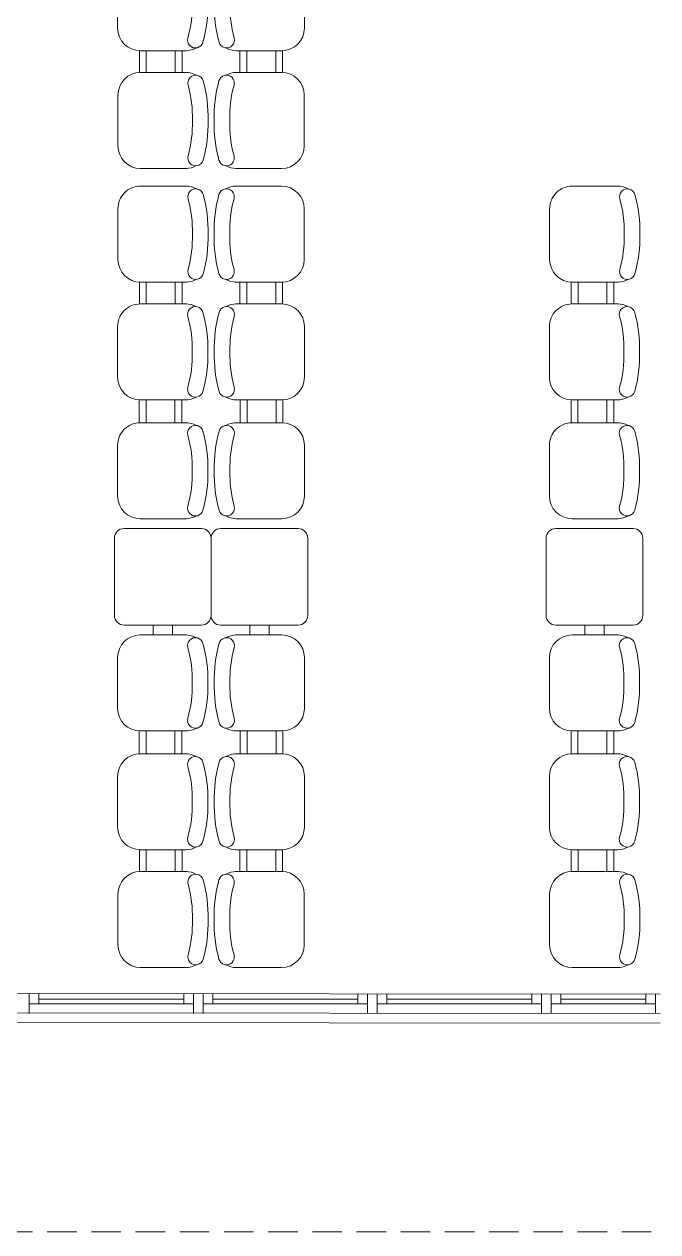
# Model space of a CAD drawing. Extents: x -234346 to 58427, y -132654 to -82394.
# Drawn here: x -69832 to -66555, y -117093 to -110843 of the extents above; entities that cross this region are included whole.
import ezdxf

# ---------------------------------------------------------------- set-up
doc = ezdxf.new("R2010")
doc.units = 0
doc.header["$LTSCALE"] = 8
doc.linetypes.add('HIDDEN', pattern=[9.525, 6.35, -3.175])
doc.layers.get('0').update_dxf_attribs({"color": 9, "lineweight": 5})
for name, color, linetype, lineweight in [('72_EGR_EQP_TAG', 9, 'Continuous', 5), ('Aluminum', 9, 'Continuous', 5), ('LOADING', 9, 'Continuous', 5), ('Proj', 9, 'Continuous', 5)]:
    doc.layers.add(name, color=color, linetype=linetype, lineweight=lineweight)

# ---------------------------------------------------------------- blocks, each defined once
blk = doc.blocks.new('GF21009T-P')
for p, q in [((0.4002, 0.5), (0, 0.5)), ((-0.0499, 0.4501), (-0.0499, 0.0499)), ((0.4501, 0.4501), (0.4501, 0.0499)), ((0.4501, 0.3), (0.5001, 0.3)), ((0.4501, 0.2), (0.5001, 0.2)), ((0.4002, 0), (0, 0))]:
    blk.add_line(p, q)
for centre, start, end in [((0, 0.4501), 90, 180), ((0.4002, 0.4501), 0, 90), ((0, 0.0499), 180, 270), ((0.4002, 0.0499), 270, 0)]:
    blk.add_arc(centre, 0.0499, start, end)
blk = doc.blocks.new('3 s')
at = {"layer": 'LOADING', "ltscale": 20}
for p, q in [((-699751.3, -400642.9), (-699535.1, -400642.9)), ((-699751.3, -400642.9), (-699512.7, -400642.9)), ((-699395.5, -401022.6), (-699395.5, -400760.1)), ((-699751.3, -401139.7), (-699512.7, -401139.7)), ((-699728.3, -401139.7), (-699728.3, -401257.6)), ((-699692.1, -401139.7), (-699692.1, -401257.6)), ((-699542.3, -401139.7), (-699542.3, -401257.6)), ((-699507.5, -401139.6), (-699507.5, -401257.6)), ((-699751.3, -401257.5), (-699512.7, -401257.5)), ((-699395.5, -401374.7), (-699395.5, -401637.2)), ((-699751.3, -401754.4), (-699512.7, -401754.4)), ((-699751.3, -401754.4), (-699535.1, -401754.4)), ((-699729.5, -401754.3), (-699729.5, -401867)), ((-699693.4, -401754.3), (-699693.4, -401867)), ((-699543.5, -401754.3), (-699543.5, -401867)), ((-699508.8, -401754.3), (-699508.8, -401867.1)), ((-699752.5, -401867), (-699536.4, -401867)), ((-699752.5, -401867), (-699514, -401867)), ((-699396.8, -402246.7), (-699396.8, -401984.2)), ((-699752.5, -402363.9), (-699514, -402363.9))]:
    blk.add_line(p, q, dxfattribs=at)
for centre, radius, start, end in [((-699174.6, -400871.8), 687.4, 164.36103, 181.62474), ((-699797.6, -400697.4), 40.5, 344.36103, 164.36104), ((-699746.1, -400760.1), 117.2, 90, 118.96988), ((-699512.7, -400760.1), 117.2, 0, 90), ((-699174.6, -400871.8), 606.4, 164.36103, 181.84194), ((-699174.6, -400910.8), 687.4, 178.37526, 195.63897), ((-699174.6, -400910.8), 606.4, 178.15806, 195.63897), ((-699512.7, -401022.6), 117.2, 270, 0), ((-699797.6, -401085.2), 40.5, 195.63896, 15.63897), ((-699746.1, -401022.6), 117.2, 241.03012, 270), ((-699174.6, -401486.5), 687.4, 164.36103, 181.62474), ((-699797.6, -401312.1), 40.5, 344.36103, 164.36104), ((-699746.1, -401374.7), 117.2, 90, 118.96988), ((-699512.7, -401374.7), 117.2, 0, 90), ((-699174.6, -401486.5), 606.4, 164.36103, 181.84194), ((-699174.6, -401525.5), 687.4, 178.37526, 195.63897), ((-699174.6, -401525.5), 606.4, 178.15806, 195.63897), ((-699512.7, -401637.2), 117.2, 270, 0), ((-699797.6, -401699.8), 40.5, 195.63896, 15.63897), ((-699746.1, -401637.2), 117.2, 241.03012, 270), ((-699747.3, -401984.2), 117.2, 90, 118.96988), ((-699514, -401984.2), 117.2, 0, 90), ((-699175.9, -402096), 687.4, 164.36103, 181.62474), ((-699798.9, -401921.6), 40.5, 344.36103, 164.36104), ((-699175.9, -402096), 606.4, 164.36103, 181.84194), ((-699175.9, -402135), 687.4, 178.37526, 195.63897), ((-699175.9, -402135), 606.4, 178.15806, 195.63897), ((-699514, -402246.7), 117.2, 270, 0), ((-699798.9, -402309.3), 40.5, 195.63896, 15.63897), ((-699747.3, -402246.7), 117.2, 241.03012, 270)]:
    blk.add_arc(centre, radius, start, end, dxfattribs=at)
blk = doc.blocks.new('1stF')
at = {"layer": 'Aluminum', "color": 9}
for p, q in [((-66542.3, -115862.6, 0.1), (-73120.3, -115857.4, 0.1)), ((-69807.3, -115962.6, 0.1), (-69807.3, -115862.6, 0.1)), ((-69757.3, -115912.6, 0.1), (-69757.3, -115862.6, 0.1)), ((-69007.3, -115912.6, 0.1), (-69007.3, -115862.6, 0.1)), ((-68957.3, -115962.6, 0.1), (-68957.3, -115862.6, 0.1)), ((-68907.3, -115962.6, 0.1), (-68907.3, -115862.6, 0.1)), ((-68857.3, -115912.6, 0.1), (-68857.3, -115862.6, 0.1)), ((-68107.3, -115912.6, 0.1), (-68107.3, -115862.6, 0.1)), ((-68057.3, -115962.6, 0.1), (-68057.3, -115862.6, 0.1)), ((-68007.3, -115962.6, 0.1), (-68007.3, -115862.6, 0.1)), ((-67957.3, -115912.6, 0.1), (-67957.3, -115862.6, 0.1)), ((-67207.3, -115912.6, 0.1), (-67207.3, -115862.6, 0.1)), ((-67157.3, -115962.6, 0.1), (-67157.3, -115862.6, 0.1)), ((-67107.3, -115962.6, 0.1), (-67107.3, -115862.6, 0.1)), ((-67057.3, -115912.6, 0.1), (-67057.3, -115862.6, 0.1)), ((-66617.3, -115912.6, 0.1), (-66617.3, -115862.6, 0.1)), ((-66567.3, -115962.6, 0.1), (-66567.3, -115862.6, 0.1)), ((-68957.3, -115912.6, 0.1), (-69807.3, -115912.6, 0.1)), ((-69007.3, -115887.6, 0.1), (-69757.3, -115887.6, 0.1)), ((-68057.3, -115912.6, 0.1), (-68907.3, -115912.6, 0.1)), ((-68107.3, -115887.6, 0.1), (-68857.3, -115887.6, 0.1)), ((-67157.3, -115912.6, 0.1), (-68007.3, -115912.6, 0.1)), ((-67207.3, -115887.6, 0.1), (-67957.3, -115887.6, 0.1)), ((-66567.3, -115912.6, 0.1), (-67107.3, -115912.6, 0.1)), ((-66617.3, -115887.6, 0.1), (-67057.3, -115887.6, 0.1)), ((-66542.3, -115962.6, 0.1), (-73120.3, -115957.4, 0.1))]:
    blk.add_line(p, q, dxfattribs=at)
at = {"layer": 'Proj', "color": 9}
blk.add_line((-73120.3, -116007.4, 0.1), (-66542.3, -116012.6, 0.1), dxfattribs=at)
at = {"layer": 'Proj', "color": 9, "linetype": 'HIDDEN', "ltscale": 3, "elevation": 0.1}
blk.add_lwpolyline([(-23322.3, -93192.6), (-74742.3, -93192.6), (-74742.3, -117092.6), (-23322.3, -117092.6)], dxfattribs=at)
at = {"layer": 'LOADING', "color": 9, "xscale": -1}
for p in [(-768744.3, 290774.4, 0), (-768744.3, 286639.2, 0), (-766511.2, 286639.2, 0)]:
    blk.add_blockref('3 s', p, dxfattribs=at)
at = {"layer": 'LOADING', "color": 9}
for p in [(631012.9, 290774.4, 0), (631012.9, 286639.2, 0)]:
    blk.add_blockref('3 s', p, dxfattribs=at)
at = {"layer": 'LOADING', "color": 9, "rotation": 180}
for p in [(-768744.3, -514044.8, 0), (-766511.2, -514044.8, 0)]:
    blk.add_blockref('3 s', p, dxfattribs=at)
at = {"layer": 'LOADING', "color": 9, "xscale": -1, "rotation": 180}
blk.add_blockref('3 s', (631012.9, -514044.8, 0), dxfattribs=at)
at = {"layer": 'LOADING', "color": 9, "extrusion": (3.51192e-12, 1.27212e-09, 1), "xscale": 1000, "yscale": 1000, "zscale": 1000, "rotation": 269.9999954191752}
for p in [(-69365.7, -113502.7, 0), (-67132.6, -113502.7, 0)]:
    blk.add_blockref('GF21009T-P', p, dxfattribs=at)
at = {"layer": 'LOADING', "color": 9, "extrusion": (-3.51192e-12, 1.27212e-09, 1), "xscale": -1000, "yscale": 1000, "zscale": 1000, "rotation": 90.00000458082476}
blk.add_blockref('GF21009T-P', (-68365.7, -113502.7, 0), dxfattribs=at)

msp = doc.modelspace()

# ---------------------------------------------------------------- block references
at = {"layer": '72_EGR_EQP_TAG'}
msp.add_blockref('1stF', (0, 0), dxfattribs=at)

doc.saveas('drawing.dxf')
